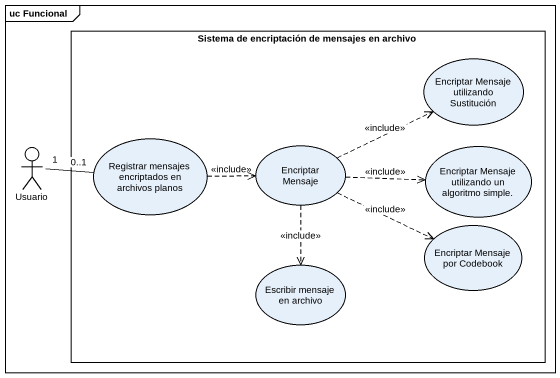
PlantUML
@startuml
mainframe uc Funcional
rectangle "Sistema de encriptación de mensajes en archivo" as Sistema_de_encriptación_de {
  usecase "Encriptar Mensaje utilizando Sustitución" as Encriptar_Mensaje
  usecase "Registrar mensajes encriptados en archivos planos" as Registrar_mensajes
  usecase "Encriptar Mensaje" as Encriptar_Mensaje_2
  usecase "Encriptar Mensaje utilizando un algoritmo simple." as Encriptar_Mensaje_3
  usecase "Encriptar Mensaje por Codebook" as Encriptar_Mensaje_por
  usecase "Escribir mensaje en archivo" as Escribir_mensaje_en_archivo
}
actor Usuario
Usuario "1" -right- "0..1" Registrar_mensajes
Registrar_mensajes .right.> Encriptar_Mensaje_2 : <<include>>
Encriptar_Mensaje_2 .right.> Encriptar_Mensaje : <<include>>
Encriptar_Mensaje_2 .right.> Encriptar_Mensaje_3 : <<include>>
Encriptar_Mensaje_2 .right.> Encriptar_Mensaje_por : <<include>>
Encriptar_Mensaje_2 ..> Escribir_mensaje_en_archivo : <<include>>
@enduml
